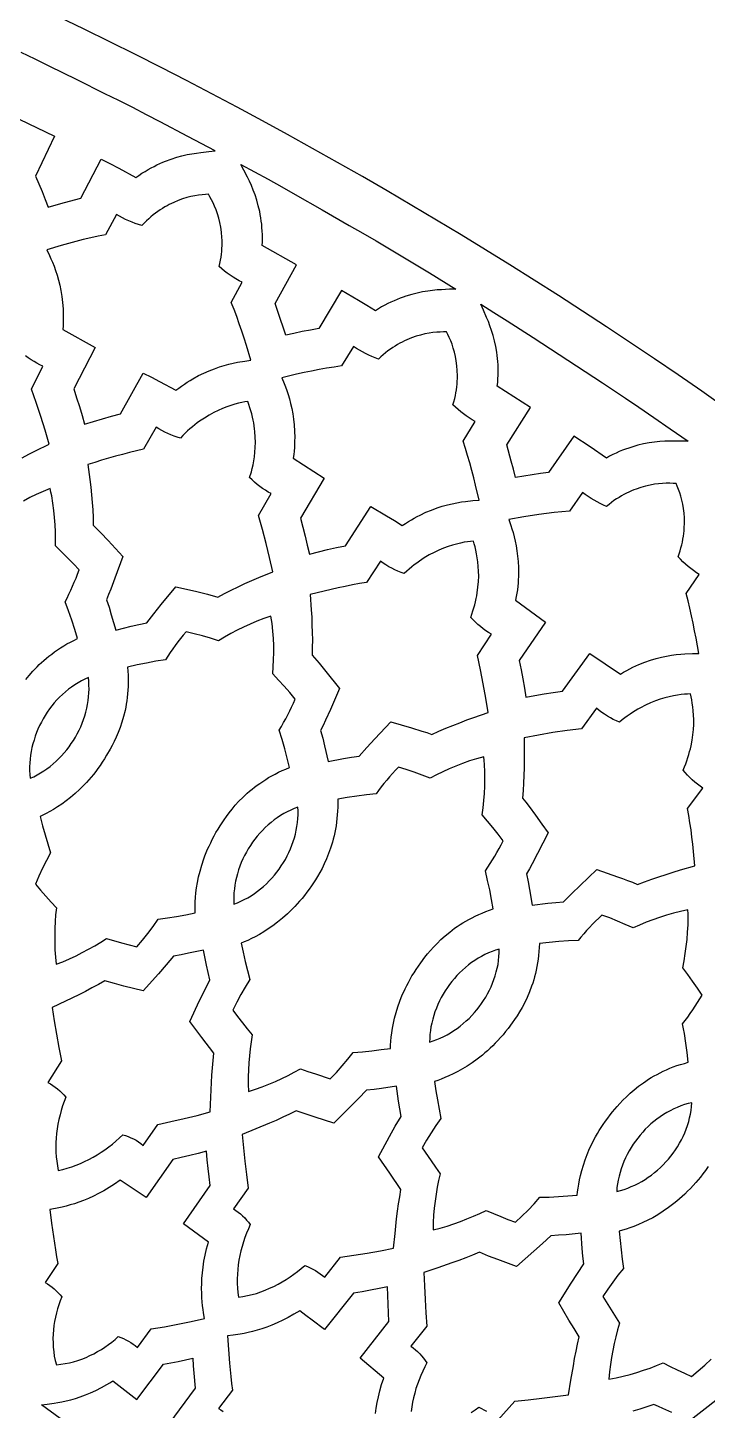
# Model space of a CAD drawing. Extents: x -550 to 550, y -550 to 550.
# Drawn here: x 206.7 to 277, y 293.1 to 436.1 of the extents above; entities that cross this region are included whole.
import ezdxf

# ---------------------------------------------------------------- set-up
doc = ezdxf.new("R2010")
doc.units = 0
doc.layers.add('LAYER_1', color=18, linetype='CONTINUOUS')
doc.layers.add('LAYER_10', color=4, linetype='CONTINUOUS')

msp = doc.modelspace()

# ---------------------------------------------------------------- linework, layer by layer
at = {"layer": 'LAYER_1'}
msp.add_lwpolyline([(0, 550, 0.414214), (-550, 0, 0.414214), (0, -550, 0.414214), (550, 0, 0.414214)], format="xyb", close=True, dxfattribs=at)
for points in [[(205.82, 426.62), (209.49, 424.87), (207.52, 420.74), (207.86, 419.94), (208.19, 419.14), (208.51, 418.33), (208.82, 417.52), (209.66, 417.77), (210.5, 418), (212.19, 418.45), (214.31, 422.51), (215.22, 422.04), (216.12, 421.56), (217.91, 420.59), (218.22, 420.81), (218.53, 421.03), (218.85, 421.23), (219.16, 421.41), (219.47, 421.59), (219.78, 421.75), (220.08, 421.9), (220.38, 422.04), (220.68, 422.17), (220.98, 422.3), (221.56, 422.51), (222.13, 422.69), (222.67, 422.84), (223.2, 422.96), (223.7, 423.06), (224.18, 423.13), (224.63, 423.19), (225.44, 423.28), (226.1, 423.35), (223.26, 424.85), (220.42, 426.35), (219, 427.09), (217.57, 427.82), (216.13, 428.55), (214.69, 429.26), (211.81, 430.69), (208.93, 432.12), (207.49, 432.82), (206.04, 433.52)], [(206.12, 391.63), (206.82, 391.99), (207.52, 392.35), (208.92, 393.04), (208.51, 394.48), (208.07, 395.9), (207.59, 397.32), (207.09, 398.72), (208.28, 401.08), (207.97, 401.23), (207.66, 401.39), (207.36, 401.56), (207.06, 401.75), (206.77, 401.95), (206.49, 402.15)], [(206.5, 368.69), (206.85, 369.12), (207.24, 369.56), (207.67, 370.01), (207.89, 370.23), (208.13, 370.45), (208.38, 370.67), (208.64, 370.9), (208.91, 371.12), (209.19, 371.33), (209.48, 371.55), (209.78, 371.76), (210.1, 371.96), (210.43, 372.17), (210.77, 372.37), (211.12, 372.56), (211.49, 372.74), (211.87, 372.93), (211.57, 373.88), (211.26, 374.84), (210.93, 375.78), (210.57, 376.72), (210.78, 377.12), (210.98, 377.52), (211.17, 377.93), (211.36, 378.34), (211.53, 378.76), (211.71, 379.18), (211.87, 379.6), (212.03, 380.02), (211.43, 380.66), (210.83, 381.29), (210.21, 381.9), (209.57, 382.5), (209.58, 383.23), (209.57, 383.96), (209.54, 384.7), (209.49, 385.44), (209.41, 386.18), (209.31, 386.93), (209.19, 387.68), (209.11, 388.06), (209.03, 388.44), (208.3, 388.15), (207.6, 387.83), (206.92, 387.5), (206.26, 387.15)], [(277.13, 318.33), (276.85, 317.93), (276.57, 317.57), (276.31, 317.23), (275.84, 316.68), (275.56, 316.37), (275.28, 316.07), (274.99, 315.78), (274.71, 315.5), (274.43, 315.24), (274.14, 314.99), (273.86, 314.75), (273.58, 314.52), (273.3, 314.3), (273.02, 314.09), (272.46, 313.71), (271.92, 313.36), (271.39, 313.05), (270.87, 312.78), (270.37, 312.54), (269.89, 312.33), (269.44, 312.15), (269.01, 311.99), (268.62, 311.86), (268.25, 311.75), (267.92, 311.66), (268, 310.69), (268.1, 309.73), (268.21, 308.77), (268.35, 307.81), (267.78, 307.1), (267.24, 306.38), (266.72, 305.65), (266.23, 304.89), (267.07, 303.51), (267.94, 302.13), (267.74, 301.44), (267.56, 300.74), (267.4, 300.03), (267.25, 299.32), (267.12, 298.6), (267, 297.87), (266.91, 297.12), (266.85, 296.37), (267.59, 296.51), (268.32, 296.67), (269.03, 296.85), (269.73, 297.06), (270.42, 297.28), (271.11, 297.51), (271.78, 297.76), (272.45, 298.03), (273.18, 297.66), (273.91, 297.31), (274.65, 296.97), (275.39, 296.64), (276.09, 297.21), (276.77, 297.8), (277.43, 298.42)], [(255.36, 292.13), (257.11, 294.09), (258.5, 294.23), (259.89, 294.38), (261.28, 294.55), (262.67, 294.74), (262.91, 296.24), (263.17, 297.74), (263.3, 298.49), (263.45, 299.24), (263.61, 299.99), (263.78, 300.73), (263.24, 301.6), (262.71, 302.47), (261.68, 304.24), (262.94, 306.27), (263.58, 307.28), (264.25, 308.28), (264.16, 309.06), (264.09, 309.85), (263.98, 311.44), (262.41, 311.29), (261.62, 311.23), (260.83, 311.19), (259.96, 310.37), (259.07, 309.58), (257.28, 308), (255.36, 308.73), (254.4, 309.09), (253.45, 309.47), (252.74, 309.18), (252.03, 308.9), (251.32, 308.63), (250.6, 308.37), (249.16, 307.87), (247.71, 307.39), (247.75, 305.99), (247.82, 304.6), (247.9, 303.21), (248.01, 301.82), (246.35, 299.76), (246.59, 299.59), (246.83, 299.4), (247.05, 299.2), (247.27, 298.99), (247.47, 298.77), (247.66, 298.54), (247.84, 298.3), (248.01, 298.05), (247.79, 297.63), (247.58, 297.2), (247.38, 296.75), (247.2, 296.3), (247.04, 295.85), (246.88, 295.38), (246.75, 294.92), (246.63, 294.44), (246.52, 293.97), (246.44, 293.49), (246.37, 293.01)], [(242.68, 292.79), (242.75, 293.35), (242.86, 293.93), (242.99, 294.54), (243.14, 295.16), (243.33, 295.8), (243.56, 296.47), (241.11, 298.54), (244.09, 302.31), (244.04, 303.2), (244, 304.1), (243.96, 305), (243.94, 305.89), (243.06, 305.72), (242.18, 305.55), (241.3, 305.4), (240.42, 305.25), (237.41, 301.5), (236.13, 302.47), (235.49, 302.95), (234.85, 303.43), (234.25, 303.06), (233.66, 302.73), (233.09, 302.44), (232.53, 302.17), (231.98, 301.94), (231.45, 301.74), (230.94, 301.56), (230.45, 301.41), (229.98, 301.28), (229.53, 301.17), (229.1, 301.08), (228.7, 301.01), (227.98, 300.9), (227.38, 300.83), (227.47, 299.42), (227.58, 298.02), (227.65, 297.32), (227.72, 296.62), (227.8, 295.92), (227.89, 295.23), (226.46, 293.33), (226.7, 293.17), (226.93, 293)], [(210.08, 292.3), (208.12, 293.69), (208.71, 293.76), (209.43, 293.86), (209.82, 293.93), (210.25, 294.01), (210.69, 294.1), (211.16, 294.22), (211.65, 294.36), (212.15, 294.52), (212.68, 294.72), (213.21, 294.94), (213.77, 295.19), (214.33, 295.48), (214.91, 295.8), (215.2, 295.98), (215.5, 296.17), (217.99, 294.24), (220.75, 297.89), (222.27, 298.19), (223.03, 298.35), (223.78, 298.51), (223.83, 297.74), (223.9, 296.97), (224.03, 295.43), (221.31, 291.75)], [(282.17, 292.71), (282.15, 293.51), (282.14, 295.1), (280.56, 295.05), (279.78, 295.04), (278.99, 295.04), (278.07, 294.28), (277.13, 293.54), (275.25, 292.07)], [(252.61, 292.9), (253, 293.18), (253.38, 293.47), (253.65, 293.34), (253.92, 293.2), (254.18, 293.05)], [(273.37, 292.91), (272.43, 293.32), (271.96, 293.53), (271.49, 293.75), (270.77, 293.5), (270.05, 293.26), (269.32, 293.04)]]:
    msp.add_lwpolyline(points, dxfattribs=at)
for points in [[(233.41, 404.28), (233.15, 405.11), (232.88, 405.93), (232.31, 407.57), (234.53, 411.58), (230.97, 413.56), (230.99, 413.95), (230.99, 414.33), (230.99, 414.7), (230.97, 415.06), (230.95, 415.42), (230.92, 415.76), (230.88, 416.1), (230.83, 416.43), (230.77, 416.76), (230.71, 417.07), (230.57, 417.68), (230.41, 418.25), (230.23, 418.79), (230.05, 419.3), (229.85, 419.77), (229.65, 420.21), (229.46, 420.62), (229.08, 421.35), (228.76, 421.94), (230.18, 421.18), (231.59, 420.41), (232.99, 419.63), (234.39, 418.84), (237.18, 417.24), (239.97, 415.65), (241.37, 414.85), (242.76, 414.04), (245.52, 412.4), (248.27, 410.74), (251.02, 409.06), (250.35, 409.04), (249.54, 409), (249.09, 408.97), (248.6, 408.92), (248.1, 408.86), (247.57, 408.77), (247.01, 408.65), (246.44, 408.51), (245.84, 408.33), (245.54, 408.23), (245.23, 408.12), (244.92, 408), (244.61, 407.86), (244.29, 407.72), (243.97, 407.56), (243.65, 407.4), (243.33, 407.22), (243, 407.02), (242.68, 406.82), (241.81, 407.35), (240.94, 407.88), (239.19, 408.92), (236.82, 405), (235.97, 404.83), (235.11, 404.66), (234.26, 404.47)], [(212.6, 395.08), (213.52, 395.38), (214.44, 395.66), (215.37, 395.93), (216.3, 396.18), (218.65, 400.38), (219.5, 399.95), (220.35, 399.5), (222.03, 398.6), (222.33, 398.83), (222.62, 399.04), (222.92, 399.24), (223.22, 399.44), (223.51, 399.62), (223.8, 399.79), (224.38, 400.11), (224.94, 400.38), (225.49, 400.62), (226.03, 400.83), (226.55, 401.01), (227.05, 401.16), (227.52, 401.29), (227.98, 401.4), (228.4, 401.49), (229.17, 401.62), (229.81, 401.71), (229.35, 403.22), (229.11, 403.97), (228.86, 404.72), (228.6, 405.47), (228.34, 406.21), (228.06, 406.95), (227.77, 407.68), (228.9, 409.77), (228.58, 409.93), (228.26, 410.11), (227.95, 410.3), (227.65, 410.5), (227.36, 410.71), (227.07, 410.93), (226.79, 411.16), (226.52, 411.4), (226.59, 411.72), (226.66, 412.04), (226.71, 412.35), (226.75, 412.66), (226.78, 412.96), (226.8, 413.26), (226.82, 413.56), (226.82, 413.84), (226.82, 414.13), (226.81, 414.4), (226.76, 414.94), (226.69, 415.45), (226.59, 415.94), (226.48, 416.4), (226.35, 416.83), (226.2, 417.24), (226.05, 417.63), (225.89, 417.98), (225.72, 418.3), (225.56, 418.6), (225.4, 418.86), (225.09, 418.85), (224.75, 418.82), (224.39, 418.77), (224.01, 418.71), (223.6, 418.63), (223.18, 418.52), (222.74, 418.38), (222.29, 418.22), (221.83, 418.03), (221.36, 417.81), (221.13, 417.68), (220.89, 417.55), (220.65, 417.4), (220.41, 417.25), (220.17, 417.09), (219.94, 416.91), (219.7, 416.73), (219.46, 416.53), (219.23, 416.33), (218.99, 416.11), (218.76, 415.88), (218.53, 415.64), (218.18, 415.74), (217.84, 415.85), (217.5, 415.98), (217.17, 416.11), (216.84, 416.26), (216.51, 416.42), (216.19, 416.59), (215.88, 416.77), (214.77, 414.68), (213.99, 414.53), (213.23, 414.36), (212.46, 414.18), (211.7, 413.99), (210.94, 413.79), (210.18, 413.58), (208.67, 413.13), (208.95, 412.54), (209.11, 412.2), (209.27, 411.83), (209.43, 411.42), (209.58, 410.98), (209.74, 410.51), (209.88, 410), (210.02, 409.47), (210.14, 408.9), (210.24, 408.31), (210.31, 407.68), (210.37, 407.02), (210.38, 406.68), (210.39, 406.34), (210.39, 405.98), (210.38, 405.62), (210.37, 405.25), (210.34, 404.87), (213.68, 403.02), (211.47, 398.74), (211.77, 397.83), (212.06, 396.92), (212.34, 396)], [(257.17, 389.59), (256.96, 390.43), (256.74, 391.28), (256.27, 392.95), (258.72, 396.82), (255.3, 399.02), (255.34, 399.4), (255.36, 399.78), (255.38, 400.15), (255.39, 400.51), (255.39, 400.87), (255.37, 401.22), (255.35, 401.56), (255.33, 401.89), (255.29, 402.21), (255.25, 402.53), (255.14, 403.14), (255.01, 403.72), (254.87, 404.27), (254.71, 404.79), (254.54, 405.27), (254.37, 405.72), (254.19, 406.14), (253.86, 406.88), (253.58, 407.49), (254.95, 406.65), (256.31, 405.79), (259.02, 404.06), (261.71, 402.31), (264.4, 400.55), (266.18, 399.37), (268.55, 397.79), (269.95, 396.84), (271.5, 395.78), (273.2, 394.6), (275.03, 393.32), (274.36, 393.34), (273.55, 393.35), (273.1, 393.35), (272.62, 393.33), (272.11, 393.29), (271.57, 393.24), (271.01, 393.16), (270.43, 393.05), (269.83, 392.91), (269.52, 392.83), (269.21, 392.73), (268.89, 392.63), (268.57, 392.52), (268.25, 392.39), (267.92, 392.26), (267.59, 392.11), (267.26, 391.95), (266.92, 391.78), (266.58, 391.59), (264.9, 392.74), (263.21, 393.87), (260.61, 390.1), (259.75, 389.98), (258.89, 389.86), (258.03, 389.73)], [(235.85, 381.66), (236.78, 381.89), (237.72, 382.12), (238.66, 382.33), (239.6, 382.53), (242.2, 386.58), (243.84, 385.61), (244.66, 385.12), (245.47, 384.62), (245.79, 384.83), (246.1, 385.03), (246.41, 385.21), (246.71, 385.39), (247.02, 385.55), (247.32, 385.7), (247.91, 385.98), (248.49, 386.22), (249.06, 386.43), (249.6, 386.6), (250.13, 386.75), (250.64, 386.87), (251.12, 386.97), (251.58, 387.05), (252.01, 387.11), (252.78, 387.2), (253.43, 387.25), (253.05, 388.79), (252.86, 389.55), (252.66, 390.32), (252.45, 391.08), (252.23, 391.84), (251.99, 392.59), (251.75, 393.34), (253, 395.36), (252.69, 395.54), (252.39, 395.74), (252.09, 395.94), (251.8, 396.16), (251.52, 396.38), (251.24, 396.61), (250.97, 396.86), (250.71, 397.1), (250.8, 397.42), (250.89, 397.74), (250.96, 398.05), (251.02, 398.35), (251.07, 398.65), (251.11, 398.95), (251.14, 399.24), (251.16, 399.53), (251.17, 399.81), (251.17, 400.09), (251.16, 400.63), (251.12, 401.14), (251.05, 401.63), (250.97, 402.1), (250.86, 402.54), (250.74, 402.96), (250.61, 403.35), (250.48, 403.72), (250.33, 404.05), (250.19, 404.35), (250.04, 404.63), (249.73, 404.63), (249.4, 404.62), (249.03, 404.6), (248.64, 404.56), (248.23, 404.5), (247.81, 404.42), (247.36, 404.31), (246.9, 404.18), (246.43, 404.02), (245.95, 403.82), (245.71, 403.71), (245.47, 403.59), (245.22, 403.46), (244.97, 403.32), (244.73, 403.17), (244.48, 403.02), (244.23, 402.85), (243.98, 402.67), (243.73, 402.48), (243.49, 402.27), (243.24, 402.06), (243, 401.83), (242.66, 401.95), (242.32, 402.09), (241.99, 402.23), (241.67, 402.39), (241.35, 402.56), (241.03, 402.74), (240.73, 402.93), (240.43, 403.13), (239.19, 401.11), (238.41, 401), (237.63, 400.88), (236.85, 400.74), (236.08, 400.59), (235.3, 400.43), (234.53, 400.26), (233, 399.9), (233.24, 399.3), (233.38, 398.95), (233.51, 398.56), (233.65, 398.15), (233.78, 397.7), (233.91, 397.22), (234.03, 396.71), (234.13, 396.17), (234.21, 395.6), (234.28, 395.01), (234.32, 394.38), (234.34, 393.72), (234.33, 393.38), (234.32, 393.03), (234.3, 392.68), (234.27, 392.32), (234.23, 391.96), (234.19, 391.58), (237.4, 389.52), (234.94, 385.38), (235.18, 384.45), (235.42, 383.53), (235.64, 382.59)], [(215.82, 373.81), (217.41, 374.21), (218.21, 374.39), (219.02, 374.56), (219.75, 375.5), (220.51, 376.44), (222.05, 378.28), (223.14, 378.04), (224.22, 377.78), (225.3, 377.51), (226.38, 377.21), (227.07, 377.58), (227.76, 377.94), (228.47, 378.28), (229.18, 378.61), (229.89, 378.93), (230.61, 379.24), (232.06, 379.84), (231.73, 381.3), (231.37, 382.75), (230.99, 384.2), (230.58, 385.64), (231.9, 387.91), (231.6, 388.08), (231.3, 388.26), (231.01, 388.45), (230.73, 388.66), (230.45, 388.87), (230.19, 389.1), (229.93, 389.33), (229.67, 389.57), (229.85, 390.16), (229.93, 390.5), (230.02, 390.88), (230.1, 391.29), (230.16, 391.73), (230.22, 392.2), (230.25, 392.69), (230.27, 393.22), (230.26, 393.76), (230.22, 394.33), (230.19, 394.62), (230.15, 394.91), (230.1, 395.22), (230.04, 395.52), (229.97, 395.83), (229.89, 396.15), (229.8, 396.47), (229.7, 396.79), (229.59, 397.12), (229.47, 397.45), (229.18, 397.4), (228.86, 397.34), (228.52, 397.26), (228.14, 397.16), (227.74, 397.03), (227.32, 396.89), (226.88, 396.72), (226.43, 396.52), (225.96, 396.29), (225.48, 396.03), (224.99, 395.73), (224.5, 395.4), (224.25, 395.22), (224, 395.03), (223.75, 394.82), (223.5, 394.61), (223.25, 394.39), (223.01, 394.15), (222.76, 393.91), (222.52, 393.65), (222.18, 393.75), (221.85, 393.86), (221.53, 393.98), (221.21, 394.12), (220.89, 394.26), (220.58, 394.43), (220.28, 394.6), (219.99, 394.79), (218.68, 392.5), (217.96, 392.33), (217.23, 392.15), (216.51, 391.97), (215.79, 391.77), (215.08, 391.57), (214.36, 391.36), (213.65, 391.14), (212.94, 390.91), (213.14, 389.36), (213.23, 388.58), (213.31, 387.8), (213.38, 387.01), (213.43, 386.23), (213.47, 385.45), (213.49, 384.66), (214.27, 383.87), (215.04, 383.05), (216.56, 381.41), (215.73, 379.16), (215.31, 378.04), (215.08, 377.49), (214.85, 376.93), (215.12, 376.16), (215.36, 375.38)], [(258.25, 366.87), (259.19, 367.04), (260.14, 367.21), (261.09, 367.36), (262.04, 367.5), (264.88, 371.39), (268.05, 369.26), (268.37, 369.45), (268.69, 369.63), (269.01, 369.8), (269.32, 369.96), (269.64, 370.1), (269.95, 370.24), (270.55, 370.48), (271.15, 370.68), (271.72, 370.86), (272.28, 371), (272.81, 371.11), (273.33, 371.2), (273.81, 371.27), (274.28, 371.32), (274.71, 371.36), (275.49, 371.39), (276.14, 371.4), (275.86, 372.96), (275.71, 373.74), (275.56, 374.52), (275.39, 375.29), (275.22, 376.06), (275.03, 376.83), (274.83, 377.6), (276.2, 379.54), (275.91, 379.74), (275.61, 379.95), (275.32, 380.17), (275.04, 380.39), (274.77, 380.63), (274.5, 380.87), (274.25, 381.12), (274, 381.39), (274.11, 381.7), (274.21, 382.01), (274.3, 382.31), (274.38, 382.62), (274.45, 382.91), (274.51, 383.21), (274.55, 383.5), (274.59, 383.78), (274.62, 384.07), (274.64, 384.34), (274.66, 384.88), (274.65, 385.4), (274.62, 385.89), (274.56, 386.37), (274.48, 386.82), (274.39, 387.24), (274.28, 387.64), (274.17, 388.01), (274.05, 388.35), (273.92, 388.67), (273.79, 388.95), (273.48, 388.97), (273.15, 388.98), (272.78, 388.98), (272.39, 388.97), (271.98, 388.93), (271.55, 388.88), (271.1, 388.8), (270.64, 388.69), (270.16, 388.56), (269.67, 388.39), (269.42, 388.3), (269.17, 388.19), (268.91, 388.08), (268.66, 387.96), (268.4, 387.82), (268.15, 387.68), (267.89, 387.53), (267.63, 387.36), (267.37, 387.19), (267.11, 387), (266.86, 386.8), (266.6, 386.59), (266.27, 386.73), (265.94, 386.88), (265.62, 387.05), (265.31, 387.23), (265, 387.42), (264.7, 387.61), (264.4, 387.82), (264.12, 388.04), (262.76, 386.1), (261.97, 386.03), (261.18, 385.95), (260.4, 385.86), (259.61, 385.75), (258.05, 385.51), (256.49, 385.24), (256.7, 384.63), (256.81, 384.27), (256.93, 383.88), (257.04, 383.46), (257.15, 383.01), (257.25, 382.52), (257.33, 382.01), (257.4, 381.46), (257.46, 380.89), (257.49, 380.29), (257.49, 379.66), (257.49, 379.34), (257.47, 379.01), (257.45, 378.67), (257.42, 378.33), (257.37, 377.98), (257.32, 377.62), (257.26, 377.26), (257.19, 376.89), (260.27, 374.63), (257.57, 370.65), (257.76, 369.7), (257.93, 368.76), (258.1, 367.81)], [(237.79, 360.23), (239.4, 360.53), (240.21, 360.66), (241.02, 360.78), (241.81, 361.68), (242.62, 362.56), (244.27, 364.31), (245.34, 364.01), (246.41, 363.7), (247.48, 363.37), (248.01, 363.2), (248.54, 363.01), (249.25, 363.34), (249.97, 363.65), (250.69, 363.95), (251.42, 364.23), (252.15, 364.51), (252.88, 364.77), (254.36, 365.29), (254.12, 366.77), (253.85, 368.24), (253.56, 369.71), (253.24, 371.17), (254.7, 373.37), (254.4, 373.55), (254.11, 373.74), (253.83, 373.95), (253.56, 374.16), (253.29, 374.39), (253.04, 374.62), (252.79, 374.87), (252.55, 375.12), (252.67, 375.45), (252.78, 375.78), (252.88, 376.11), (252.97, 376.43), (253.05, 376.74), (253.12, 377.06), (253.17, 377.36), (253.23, 377.66), (253.3, 378.25), (253.35, 378.82), (253.37, 379.37), (253.36, 379.89), (253.33, 380.38), (253.29, 380.85), (253.23, 381.29), (253.16, 381.7), (253.08, 382.08), (252.99, 382.42), (252.91, 382.73), (252.82, 383.01), (252.54, 382.98), (252.21, 382.93), (251.86, 382.88), (251.48, 382.8), (251.08, 382.7), (250.65, 382.58), (250.2, 382.44), (249.74, 382.27), (249.25, 382.07), (248.76, 381.84), (248.26, 381.57), (247.74, 381.27), (247.49, 381.1), (247.23, 380.93), (246.97, 380.74), (246.7, 380.54), (246.44, 380.34), (246.18, 380.12), (245.92, 379.89), (245.67, 379.64), (245.34, 379.76), (245.02, 379.89), (244.7, 380.03), (244.39, 380.19), (244.08, 380.36), (243.78, 380.54), (243.5, 380.73), (243.21, 380.94), (241.77, 378.73), (241.03, 378.61), (240.3, 378.47), (239.57, 378.32), (238.84, 378.17), (238.11, 378.01), (237.38, 377.83), (235.93, 377.47), (236.04, 375.91), (236.09, 375.13), (236.12, 374.35), (236.15, 373.57), (236.16, 372.78), (236.15, 372), (236.13, 371.22), (236.86, 370.38), (237.57, 369.52), (238.98, 367.78), (238.03, 365.58), (237.53, 364.49), (237.28, 363.95), (237.01, 363.41), (237.23, 362.62), (237.42, 361.83)], [(209.64, 339.25), (210.35, 339.52), (211.04, 339.82), (211.71, 340.13), (212.36, 340.46), (213.01, 340.8), (213.64, 341.16), (214.26, 341.53), (214.87, 341.9), (216.43, 341.47), (218.01, 341.05), (218.59, 341.74), (219.15, 342.44), (219.69, 343.17), (220.21, 343.9), (221.17, 344.04), (222.12, 344.2), (223.08, 344.37), (224.03, 344.57), (224.02, 344.91), (224.02, 345.29), (224.04, 345.71), (224.07, 346.17), (224.12, 346.65), (224.18, 347.17), (224.27, 347.72), (224.39, 348.29), (224.54, 348.89), (224.72, 349.51), (224.93, 350.15), (225.05, 350.47), (225.18, 350.8), (225.32, 351.14), (225.47, 351.48), (225.64, 351.82), (225.81, 352.17), (225.99, 352.52), (226.19, 352.87), (226.4, 353.22), (226.62, 353.58), (227.03, 354.19), (227.27, 354.53), (227.54, 354.9), (227.85, 355.28), (228.19, 355.69), (228.56, 356.1), (228.98, 356.51), (229.43, 356.93), (229.67, 357.14), (229.92, 357.35), (230.18, 357.56), (230.45, 357.76), (230.73, 357.96), (231.02, 358.16), (231.33, 358.36), (231.64, 358.55), (231.97, 358.74), (232.31, 358.92), (232.66, 359.1), (233.03, 359.27), (233.4, 359.43), (233.79, 359.59), (233.56, 360.57), (233.3, 361.54), (233.03, 362.5), (232.73, 363.46), (232.96, 363.85), (233.19, 364.24), (233.4, 364.64), (233.61, 365.04), (233.82, 365.44), (234.01, 365.85), (234.2, 366.26), (234.38, 366.67), (233.82, 367.34), (233.25, 368), (232.66, 368.64), (232.06, 369.27), (232.11, 370), (232.15, 370.73), (232.16, 371.47), (232.16, 372.21), (232.13, 372.95), (232.07, 373.71), (231.99, 374.47), (231.94, 374.85), (231.88, 375.24), (231.14, 374.99), (230.42, 374.72), (229.72, 374.43), (229.04, 374.12), (228.37, 373.79), (227.72, 373.44), (227.08, 373.08), (226.45, 372.71), (225.62, 372.96), (224.78, 373.2), (223.94, 373.42), (223.1, 373.64), (222.81, 373.29), (222.53, 372.94), (222.25, 372.59), (221.98, 372.22), (221.72, 371.86), (221.46, 371.49), (221.21, 371.11), (220.97, 370.73), (219.98, 370.58), (219, 370.4), (218.02, 370.2), (217.05, 369.97), (217.08, 369.55), (217.1, 369.14), (217.11, 368.74), (217.11, 368.35), (217.1, 367.96), (217.08, 367.58), (217.05, 367.21), (217.01, 366.85), (216.96, 366.5), (216.91, 366.16), (216.85, 365.82), (216.78, 365.49), (216.62, 364.87), (216.45, 364.28), (216.26, 363.72), (216.06, 363.2), (215.85, 362.72), (215.64, 362.27), (215.43, 361.86), (215.23, 361.49), (214.87, 360.86), (214.65, 360.5), (214.42, 360.15), (214.2, 359.82), (213.97, 359.5), (213.74, 359.19), (213.5, 358.89), (213.27, 358.6), (213.03, 358.33), (212.79, 358.06), (212.56, 357.81), (212.08, 357.33), (211.61, 356.9), (211.14, 356.5), (210.68, 356.14), (210.23, 355.82), (209.8, 355.53), (209.38, 355.27), (208.99, 355.04), (208.63, 354.84), (207.98, 354.52), (208.23, 353.58), (208.5, 352.64), (208.78, 351.71), (209.08, 350.79), (208.65, 349.99), (208.24, 349.18), (207.86, 348.36), (207.51, 347.53), (208.04, 346.91), (208.57, 346.3), (209.12, 345.69), (209.67, 345.09), (209.6, 344.38), (209.55, 343.66), (209.52, 342.94), (209.5, 342.21), (209.5, 341.48), (209.52, 340.75), (209.57, 340)], [(206.97, 358.48), (207.33, 358.64), (207.68, 358.83), (208.03, 359.03), (208.37, 359.24), (208.7, 359.47), (209.02, 359.71), (209.33, 359.97), (209.64, 360.24), (209.93, 360.52), (210.21, 360.81), (210.48, 361.11), (210.74, 361.42), (210.99, 361.74), (211.22, 362.07), (211.44, 362.4), (211.64, 362.74), (211.84, 363.08), (212.02, 363.44), (212.19, 363.8), (212.34, 364.17), (212.48, 364.55), (212.61, 364.94), (212.72, 365.32), (212.82, 365.72), (212.9, 366.11), (212.97, 366.51), (213.01, 366.91), (213.04, 367.31), (213.06, 367.71), (213.05, 368.11), (213.03, 368.51), (212.99, 368.9), (212.62, 368.74), (212.27, 368.56), (211.92, 368.36), (211.58, 368.15), (211.25, 367.92), (210.92, 367.68), (210.61, 367.42), (210.31, 367.16), (210.01, 366.87), (209.73, 366.58), (209.46, 366.28), (209.2, 365.97), (208.96, 365.65), (208.73, 365.32), (208.51, 364.98), (208.31, 364.64), (208.12, 364.29), (207.94, 363.94), (207.77, 363.57), (207.62, 363.2), (207.48, 362.83), (207.36, 362.44), (207.25, 362.05), (207.15, 361.66), (207.07, 361.26), (207.01, 360.87), (206.96, 360.47), (206.92, 360.07), (206.91, 359.67), (206.91, 359.27), (206.93, 358.87)], [(258.9, 345.36), (260.53, 345.56), (261.34, 345.65), (262.16, 345.71), (263, 346.56), (263.86, 347.4), (265.61, 349.04), (266.67, 348.68), (267.73, 348.31), (268.25, 348.12), (268.78, 347.93), (269.3, 347.73), (269.81, 347.51), (270.54, 347.79), (271.28, 348.06), (272.01, 348.31), (272.76, 348.55), (273.5, 348.78), (274.25, 349.01), (275.75, 349.43), (275.61, 350.92), (275.53, 351.66), (275.44, 352.41), (275.34, 353.15), (275.23, 353.89), (275.11, 354.63), (274.98, 355.36), (276.57, 357.47), (276.28, 357.66), (276.01, 357.87), (275.73, 358.09), (275.47, 358.32), (275.22, 358.56), (274.98, 358.81), (274.74, 359.07), (274.52, 359.33), (274.67, 359.66), (274.79, 359.98), (274.91, 360.3), (275.02, 360.62), (275.12, 360.93), (275.2, 361.24), (275.28, 361.54), (275.35, 361.84), (275.46, 362.42), (275.54, 362.99), (275.59, 363.53), (275.62, 364.05), (275.62, 364.55), (275.61, 365.02), (275.58, 365.46), (275.53, 365.87), (275.47, 366.26), (275.41, 366.61), (275.34, 366.92), (275.28, 367.2), (274.99, 367.19), (274.66, 367.17), (274.31, 367.13), (273.93, 367.08), (273.52, 367), (273.08, 366.91), (272.63, 366.79), (272.15, 366.65), (271.66, 366.48), (271.15, 366.28), (270.64, 366.05), (270.11, 365.78), (269.84, 365.63), (269.57, 365.47), (269.3, 365.3), (269.03, 365.12), (268.75, 364.92), (268.48, 364.72), (268.21, 364.51), (267.94, 364.28), (267.62, 364.42), (267.3, 364.57), (267, 364.73), (266.7, 364.91), (266.4, 365.1), (266.12, 365.3), (265.84, 365.5), (265.57, 365.72), (264, 363.61), (262.51, 363.42), (261.03, 363.2), (259.55, 362.95), (258.08, 362.68), (258.09, 361.11), (258.09, 360.33), (258.08, 359.55), (258.05, 358.77), (258.02, 357.99), (257.97, 357.21), (257.9, 356.43), (258.25, 356), (258.59, 355.56), (259.26, 354.66), (259.91, 353.75), (260.56, 352.84), (259.47, 350.7), (258.91, 349.64), (258.62, 349.11), (258.33, 348.59), (258.49, 347.79), (258.64, 346.98)], [(229.55, 326.1), (230.28, 326.33), (230.98, 326.58), (231.67, 326.85), (232.34, 327.14), (233, 327.44), (233.65, 327.76), (234.29, 328.09), (234.92, 328.43), (235.69, 328.16), (236.47, 327.91), (238.02, 327.42), (238.65, 328.07), (239.25, 328.74), (239.83, 329.43), (240.39, 330.13), (241.36, 330.21), (242.32, 330.31), (243.28, 330.43), (244.24, 330.56), (244.25, 330.9), (244.28, 331.29), (244.32, 331.7), (244.38, 332.15), (244.45, 332.64), (244.55, 333.15), (244.67, 333.69), (244.83, 334.25), (245.01, 334.84), (245.22, 335.45), (245.47, 336.08), (245.62, 336.4), (245.77, 336.72), (245.93, 337.05), (246.1, 337.38), (246.28, 337.71), (246.47, 338.05), (246.68, 338.38), (246.9, 338.72), (247.13, 339.06), (247.37, 339.41), (247.81, 339.99), (248.07, 340.32), (248.37, 340.67), (248.7, 341.03), (249.06, 341.41), (249.46, 341.8), (249.89, 342.19), (250.37, 342.58), (250.62, 342.78), (250.88, 342.97), (251.16, 343.16), (251.44, 343.35), (251.73, 343.54), (252.04, 343.72), (252.35, 343.89), (252.68, 344.07), (253.02, 344.23), (253.37, 344.39), (253.73, 344.55), (254.1, 344.7), (254.49, 344.84), (254.88, 344.97), (254.71, 345.96), (254.52, 346.95), (254.3, 347.93), (254.06, 348.91), (254.31, 349.28), (254.56, 349.66), (254.8, 350.04), (255.04, 350.43), (255.26, 350.82), (255.48, 351.21), (255.7, 351.61), (255.9, 352.02), (255.38, 352.7), (254.84, 353.38), (254.28, 354.06), (253.72, 354.72), (253.82, 355.44), (253.9, 356.17), (253.96, 356.91), (254, 357.65), (254.01, 358.4), (254, 359.15), (253.97, 359.92), (253.94, 360.31), (253.91, 360.7), (253.15, 360.49), (252.42, 360.27), (251.7, 360.02), (251.01, 359.75), (250.32, 359.46), (249.65, 359.16), (248.99, 358.84), (248.34, 358.51), (247.52, 358.81), (246.7, 359.1), (245.88, 359.38), (245.06, 359.64), (244.75, 359.31), (244.45, 358.98), (244.15, 358.64), (243.86, 358.3), (243.57, 357.95), (243.29, 357.59), (243.02, 357.23), (242.75, 356.87), (241.76, 356.77), (240.76, 356.64), (239.77, 356.49), (238.78, 356.32), (238.79, 355.9), (238.78, 355.49), (238.77, 355.09), (238.74, 354.7), (238.71, 354.31), (238.67, 353.94), (238.62, 353.57), (238.56, 353.22), (238.49, 352.87), (238.41, 352.53), (238.33, 352.2), (238.24, 351.88), (238.05, 351.26), (237.84, 350.69), (237.62, 350.14), (237.39, 349.64), (237.16, 349.17), (236.92, 348.74), (236.69, 348.34), (236.47, 347.98), (236.07, 347.37), (235.83, 347.03), (235.59, 346.7), (235.34, 346.38), (235.09, 346.07), (234.84, 345.77), (234.59, 345.49), (234.34, 345.21), (234.08, 344.95), (233.83, 344.7), (233.58, 344.46), (233.07, 344.01), (232.57, 343.61), (232.08, 343.24), (231.6, 342.9), (231.13, 342.6), (230.68, 342.34), (230.25, 342.1), (229.85, 341.9), (229.47, 341.72), (229.12, 341.56), (228.8, 341.43), (229, 340.49), (229.21, 339.54), (229.45, 338.6), (229.69, 337.67), (229.22, 336.9), (228.76, 336.12), (228.34, 335.32), (227.93, 334.51), (228.42, 333.86), (228.92, 333.21), (229.42, 332.57), (229.93, 331.94), (229.83, 331.23), (229.73, 330.52), (229.65, 329.8), (229.59, 329.07), (229.55, 328.34), (229.52, 327.61), (229.53, 326.86)], [(228.03, 345.46), (228.4, 345.6), (228.77, 345.76), (229.12, 345.94), (229.48, 346.13), (229.82, 346.34), (230.16, 346.56), (230.48, 346.8), (230.8, 347.05), (231.11, 347.31), (231.41, 347.58), (231.7, 347.87), (231.97, 348.16), (232.24, 348.47), (232.49, 348.78), (232.73, 349.1), (232.95, 349.43), (233.17, 349.76), (233.37, 350.1), (233.56, 350.45), (233.74, 350.81), (233.9, 351.18), (234.05, 351.56), (234.19, 351.94), (234.31, 352.33), (234.41, 352.72), (234.5, 353.11), (234.57, 353.51), (234.63, 353.91), (234.66, 354.31), (234.68, 354.71), (234.68, 355.1), (234.66, 355.5), (234.29, 355.36), (233.93, 355.2), (233.57, 355.03), (233.22, 354.84), (232.87, 354.63), (232.53, 354.41), (232.21, 354.17), (231.89, 353.92), (231.58, 353.66), (231.28, 353.38), (230.99, 353.1), (230.72, 352.8), (230.45, 352.49), (230.2, 352.18), (229.97, 351.86), (229.75, 351.53), (229.53, 351.2), (229.33, 350.85), (229.15, 350.5), (228.97, 350.14), (228.81, 349.77), (228.66, 349.39), (228.53, 349.01), (228.41, 348.62), (228.3, 348.23), (228.22, 347.84), (228.14, 347.44), (228.09, 347.04), (228.05, 346.65), (228.02, 346.25), (228.02, 345.85)], [(248.65, 311.79), (249.38, 311.98), (250.1, 312.18), (250.8, 312.41), (251.49, 312.66), (252.16, 312.92), (252.83, 313.2), (253.49, 313.49), (254.14, 313.79), (254.89, 313.47), (255.65, 313.17), (256.4, 312.87), (257.17, 312.59), (257.83, 313.2), (258.48, 313.83), (259.1, 314.49), (259.7, 315.16), (260.67, 315.19), (261.64, 315.24), (262.61, 315.3), (263.57, 315.37), (263.61, 315.71), (263.66, 316.09), (263.73, 316.51), (263.81, 316.95), (263.92, 317.43), (264.04, 317.93), (264.2, 318.47), (264.38, 319.02), (264.6, 319.59), (264.85, 320.19), (265.14, 320.8), (265.3, 321.11), (265.47, 321.42), (265.65, 321.74), (265.84, 322.06), (266.04, 322.38), (266.25, 322.7), (266.48, 323.03), (266.72, 323.35), (266.97, 323.68), (267.23, 324.01), (267.7, 324.56), (267.98, 324.87), (268.3, 325.21), (268.65, 325.55), (269.03, 325.91), (269.45, 326.28), (269.91, 326.64), (270.41, 327.01), (270.67, 327.18), (270.95, 327.36), (271.23, 327.54), (271.53, 327.71), (271.83, 327.87), (272.15, 328.04), (272.47, 328.2), (272.81, 328.35), (273.16, 328.5), (273.51, 328.64), (273.88, 328.77), (274.27, 328.89), (274.66, 329.01), (275.06, 329.12), (274.95, 330.12), (274.82, 331.11), (274.66, 332.1), (274.57, 332.59), (274.47, 333.08), (274.74, 333.44), (275.01, 333.8), (275.27, 334.17), (275.53, 334.54), (275.78, 334.92), (276.02, 335.3), (276.26, 335.68), (276.49, 336.07), (276, 336.79), (275.5, 337.5), (275, 338.2), (274.48, 338.9), (274.62, 339.62), (274.74, 340.35), (274.84, 341.08), (274.93, 341.82), (274.99, 342.56), (275.03, 343.32), (275.04, 344.09), (275.03, 344.47), (275.02, 344.87), (274.26, 344.71), (273.52, 344.53), (272.79, 344.33), (272.07, 344.1), (271.38, 343.86), (270.69, 343.59), (270.01, 343.31), (269.34, 343.02), (268.54, 343.37), (267.74, 343.71), (266.94, 344.04), (266.12, 344.34), (265.8, 344.03), (265.47, 343.71), (265.16, 343.39), (264.84, 343.06), (264.54, 342.73), (264.24, 342.39), (263.94, 342.05), (263.65, 341.7), (262.65, 341.66), (261.65, 341.59), (260.65, 341.5), (259.65, 341.39), (259.64, 340.97), (259.61, 340.56), (259.57, 340.16), (259.52, 339.77), (259.46, 339.39), (259.4, 339.02), (259.32, 338.66), (259.24, 338.31), (259.15, 337.96), (259.06, 337.63), (258.96, 337.3), (258.85, 336.99), (258.62, 336.39), (258.38, 335.82), (258.13, 335.29), (257.87, 334.8), (257.6, 334.35), (257.34, 333.93), (257.09, 333.55), (256.85, 333.2), (256.41, 332.62), (256.15, 332.29), (255.89, 331.97), (255.62, 331.67), (255.36, 331.38), (255.09, 331.1), (254.82, 330.83), (254.55, 330.57), (254.29, 330.32), (254.02, 330.09), (253.75, 329.86), (253.22, 329.45), (252.7, 329.07), (252.18, 328.73), (251.68, 328.43), (251.2, 328.16), (250.74, 327.92), (250.29, 327.71), (249.88, 327.53), (249.49, 327.37), (249.13, 327.24), (248.81, 327.13), (248.94, 326.17), (249.1, 325.22), (249.27, 324.26), (249.47, 323.32), (248.95, 322.58), (248.45, 321.83), (247.98, 321.06), (247.53, 320.28), (248.44, 318.93), (248.91, 318.27), (249.38, 317.6), (249.23, 316.9), (249.09, 316.19), (248.97, 315.48), (248.86, 314.76), (248.77, 314.03), (248.71, 313.3), (248.66, 312.55)], [(209.87, 317.94), (210.34, 318.04), (210.8, 318.17), (211.26, 318.31), (211.71, 318.47), (212.16, 318.65), (212.6, 318.85), (213.04, 319.06), (213.47, 319.3), (213.89, 319.54), (214.3, 319.81), (214.7, 320.08), (215.09, 320.37), (215.47, 320.67), (215.84, 320.98), (216.2, 321.3), (216.54, 321.63), (216.83, 321.54), (217.11, 321.44), (217.38, 321.32), (217.66, 321.19), (217.92, 321.05), (218.18, 320.89), (218.42, 320.72), (218.66, 320.53), (220.16, 322.7), (221.53, 322.99), (222.89, 323.29), (224.24, 323.62), (225.59, 323.98), (225.65, 325.5), (225.72, 327.03), (225.77, 327.79), (225.83, 328.55), (225.9, 329.31), (225.98, 330.07), (224.73, 331.69), (223.49, 333.32), (224.5, 335.49), (225.02, 336.56), (225.56, 337.63), (225.38, 338.4), (225.21, 339.17), (224.91, 340.72), (223.36, 340.39), (222.59, 340.23), (221.81, 340.09), (221.04, 339.18), (220.25, 338.28), (218.65, 336.5), (216.67, 337), (215.68, 337.26), (214.7, 337.53), (214.03, 337.16), (213.36, 336.8), (212.68, 336.45), (212, 336.1), (210.63, 335.43), (209.25, 334.78), (209.46, 333.4), (209.69, 332.02), (209.94, 330.64), (210.2, 329.27), (208.8, 327.03), (209.06, 326.88), (209.31, 326.72), (209.55, 326.55), (209.79, 326.36), (210.02, 326.16), (210.23, 325.95), (210.44, 325.74), (210.64, 325.51), (210.47, 325.07), (210.31, 324.61), (210.17, 324.15), (210.05, 323.68), (209.94, 323.21), (209.84, 322.73), (209.76, 322.25), (209.7, 321.77), (209.65, 321.29), (209.63, 320.81), (209.62, 320.32), (209.63, 319.84), (209.66, 319.36), (209.71, 318.88), (209.78, 318.41)], [(248.29, 331.2), (248.66, 331.32), (249.03, 331.46), (249.4, 331.61), (249.76, 331.79), (250.12, 331.97), (250.47, 332.17), (250.81, 332.39), (251.14, 332.62), (251.46, 332.86), (251.78, 333.12), (252.08, 333.39), (252.38, 333.66), (252.66, 333.95), (252.93, 334.25), (253.18, 334.55), (253.43, 334.86), (253.66, 335.18), (253.88, 335.51), (254.1, 335.85), (254.3, 336.2), (254.48, 336.56), (254.65, 336.93), (254.81, 337.3), (254.95, 337.68), (255.08, 338.07), (255.19, 338.46), (255.29, 338.85), (255.37, 339.24), (255.43, 339.64), (255.47, 340.04), (255.5, 340.43), (255.5, 340.83), (255.12, 340.71), (254.75, 340.58), (254.38, 340.43), (254.02, 340.26), (253.66, 340.07), (253.31, 339.87), (252.97, 339.65), (252.64, 339.42), (252.31, 339.18), (252, 338.92), (251.7, 338.65), (251.4, 338.37), (251.12, 338.08), (250.86, 337.79), (250.6, 337.48), (250.36, 337.16), (250.13, 336.84), (249.91, 336.51), (249.7, 336.17), (249.5, 335.82), (249.32, 335.46), (249.15, 335.09), (248.99, 334.72), (248.85, 334.34), (248.72, 333.96), (248.61, 333.57), (248.51, 333.18), (248.43, 332.78), (248.37, 332.39), (248.32, 331.99), (248.3, 331.6)], [(228.51, 304.82), (228.98, 304.89), (229.45, 304.99), (229.92, 305.1), (230.38, 305.23), (230.84, 305.39), (231.29, 305.56), (231.74, 305.75), (232.18, 305.95), (232.61, 306.17), (233.03, 306.41), (233.45, 306.66), (233.86, 306.93), (234.26, 307.2), (234.64, 307.49), (235.02, 307.79), (235.38, 308.1), (235.66, 307.99), (235.93, 307.87), (236.2, 307.74), (236.47, 307.59), (236.72, 307.43), (236.97, 307.26), (237.21, 307.08), (237.44, 306.89), (239.07, 308.96), (240.45, 309.17), (241.82, 309.4), (243.2, 309.64), (244.57, 309.91), (244.72, 311.43), (244.88, 312.95), (244.98, 313.71), (245.08, 314.47), (245.2, 315.22), (245.33, 315.97), (244.17, 317.66), (243.02, 319.35), (244.16, 321.45), (244.74, 322.5), (245.34, 323.53), (245.21, 324.31), (245.09, 325.09), (244.88, 326.66), (243.32, 326.42), (242.54, 326.31), (241.75, 326.22), (240.93, 325.36), (240.09, 324.51), (238.39, 322.82), (236.44, 323.45), (234.49, 324.09), (233.81, 323.75), (233.12, 323.43), (232.42, 323.11), (231.72, 322.81), (230.31, 322.23), (228.89, 321.66), (229.02, 320.27), (229.16, 318.88), (229.33, 317.5), (229.52, 316.12), (227.99, 313.97), (228.24, 313.81), (228.48, 313.63), (228.72, 313.44), (228.94, 313.24), (229.16, 313.03), (229.36, 312.81), (229.55, 312.58), (229.73, 312.34), (229.54, 311.9), (229.36, 311.46), (229.19, 311.01), (229.03, 310.55), (228.89, 310.08), (228.77, 309.61), (228.66, 309.14), (228.57, 308.66), (228.5, 308.18), (228.44, 307.7), (228.4, 307.21), (228.38, 306.73), (228.38, 306.25), (228.41, 305.77), (228.45, 305.3)], [(267.65, 315.76), (268.03, 315.86), (268.41, 315.97), (268.79, 316.11), (269.16, 316.26), (269.53, 316.42), (269.88, 316.6), (270.24, 316.8), (270.58, 317.01), (270.92, 317.23), (271.25, 317.46), (271.57, 317.71), (271.88, 317.97), (272.18, 318.24), (272.46, 318.52), (272.74, 318.81), (273, 319.11), (273.25, 319.41), (273.49, 319.73), (273.73, 320.06), (273.95, 320.39), (274.15, 320.74), (274.35, 321.1), (274.53, 321.46), (274.69, 321.83), (274.84, 322.21), (274.98, 322.59), (275.1, 322.98), (275.2, 323.36), (275.29, 323.76), (275.35, 324.15), (275.4, 324.55), (275.43, 324.94), (275.05, 324.85), (274.67, 324.74), (274.29, 324.61), (273.92, 324.46), (273.55, 324.29), (273.19, 324.11), (272.83, 323.92), (272.49, 323.71), (272.15, 323.49), (271.82, 323.25), (271.5, 323), (271.2, 322.74), (270.9, 322.47), (270.61, 322.19), (270.34, 321.89), (270.08, 321.6), (269.83, 321.29), (269.59, 320.97), (269.36, 320.64), (269.14, 320.3), (268.94, 319.95), (268.75, 319.6), (268.57, 319.23), (268.4, 318.86), (268.25, 318.49), (268.12, 318.11), (268, 317.72), (267.89, 317.33), (267.81, 316.94), (267.74, 316.55), (267.68, 316.16)], [(209.67, 297.85), (210.12, 297.9), (210.58, 297.96), (211.02, 298.05), (211.46, 298.16), (211.9, 298.29), (212.32, 298.44), (212.74, 298.61), (213.15, 298.79), (213.55, 298.99), (213.94, 299.2), (214.33, 299.43), (214.7, 299.67), (215.06, 299.93), (215.41, 300.19), (215.75, 300.47), (216.08, 300.76), (216.35, 300.66), (216.61, 300.55), (216.87, 300.43), (217.12, 300.3), (217.37, 300.15), (217.61, 299.99), (217.84, 299.82), (218.06, 299.64), (219.48, 301.55), (220.17, 301.65), (220.86, 301.77), (221.56, 301.89), (222.25, 302.03), (223.62, 302.32), (224.99, 302.62), (224.89, 303.22), (224.85, 303.56), (224.8, 303.94), (224.76, 304.34), (224.73, 304.78), (224.71, 305.24), (224.7, 305.73), (224.71, 306.24), (224.73, 306.78), (224.78, 307.35), (224.85, 307.94), (224.94, 308.55), (225.07, 309.18), (225.22, 309.84), (225.4, 310.52), (222.82, 312.43), (225.58, 316.37), (225.47, 317.26), (225.38, 318.15), (225.29, 319.04), (225.21, 319.93), (224.34, 319.7), (223.47, 319.49), (222.6, 319.28), (221.73, 319.08), (218.95, 315.15), (216.28, 316.93), (215.7, 316.53), (215.14, 316.16), (214.58, 315.84), (214.04, 315.54), (213.51, 315.28), (212.99, 315.05), (212.49, 314.84), (212.01, 314.66), (211.55, 314.5), (211.11, 314.37), (210.69, 314.25), (210.29, 314.15), (209.58, 314), (208.99, 313.89), (209.17, 312.5), (209.36, 311.1), (209.47, 310.41), (209.58, 309.72), (209.7, 309.02), (209.84, 308.33), (208.52, 306.36), (208.76, 306.21), (209, 306.04), (209.23, 305.87), (209.45, 305.69), (209.66, 305.49), (209.86, 305.29), (210.06, 305.08), (210.24, 304.86), (210.08, 304.46), (209.93, 304.05), (209.8, 303.63), (209.68, 303.2), (209.58, 302.77), (209.49, 302.33), (209.42, 301.89), (209.37, 301.44), (209.34, 301), (209.32, 300.55), (209.33, 300.1), (209.35, 299.65), (209.4, 299.19), (209.46, 298.74), (209.55, 298.3)]]:
    msp.add_lwpolyline(points, close=True, dxfattribs=at)
at = {"layer": 'LAYER_10'}
for points in [[(-485, 0, 0.414214), (0, -485, 0.414214), (485, 0, 0.414214), (0, 485, 0.414214)], [(355, 0, 0.414214), (0, 355, 0.414214), (-355, 0, 0.414214), (0, -355, 0.414214)]]:
    msp.add_lwpolyline(points, format="xyb", close=True, dxfattribs=at)

doc.saveas('drawing.dxf')
